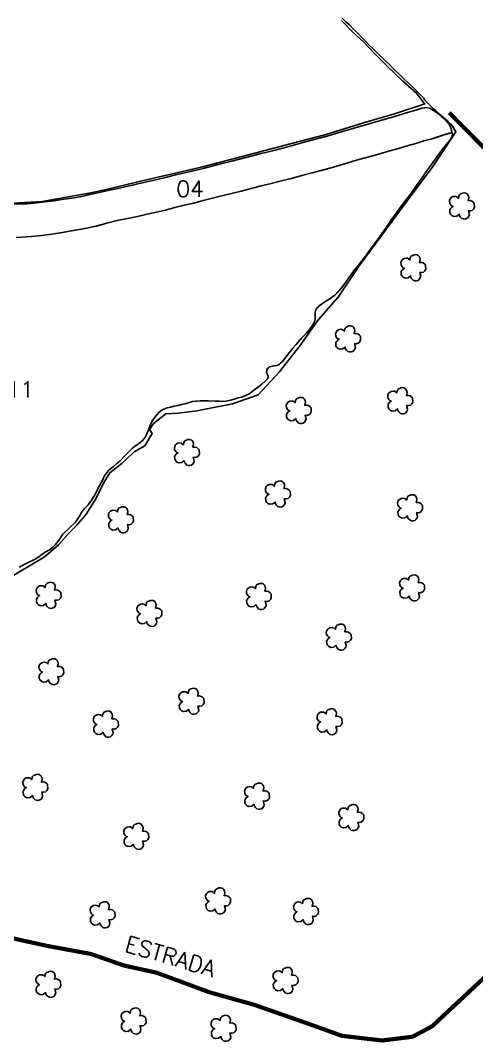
# Model space of a CAD drawing. Extents: x 728902 to 732052, y 7818439 to 7822894.
# Drawn here: x 730429 to 730978, y 7819845 to 7821075 of the extents above; entities that cross this region are included whole.
import ezdxf

# ---------------------------------------------------------------- set-up
doc = ezdxf.new("R2010")
doc.units = 0
doc.header["$MEASUREMENT"] = 0
doc.linetypes.add('CONTINUO', pattern=[0])
doc.layers.add('0114000205', color=1, linetype='Continuous', lineweight=25)
doc.layers.add('TEXTO_DIVERSOS', color=7, linetype='Continuous', lineweight=5)
for name, color, linetype in [('0114000205003', 5, 'Continuous'), ('0114000205004', 5, 'Continuous'), ('0114000205011', 5, 'Continuous'), ('ESTRADA', 1, 'Continuous'), ('MATO', 3, 'Continuous'), ('TEXTO_NUN_TAL', 7, 'Continuous')]:
    doc.layers.add(name, color=color, linetype=linetype)
doc.styles.add('Simplex', font='simplex.shx')

msp = doc.modelspace()

# ---------------------------------------------------------------- linework, layer by layer
at = {"layer": '0114000205', "linetype": 'ByBlock'}
msp.add_lwpolyline([(730815.9, 7821078.2), (730820.7, 7821073.5), (730824.8, 7821069.6), (730830.3, 7821064.1), (730835.2, 7821059.2), (730839.7, 7821054.5), (730844.4, 7821049.7), (730848.3, 7821045.8), (730852.6, 7821041.6), (730857, 7821037.4), (730861.1, 7821033.4), (730865.1, 7821029.5), (730869.1, 7821025.6), (730872.9, 7821021.8), (730876.8, 7821017.9), (730880.7, 7821014.1), (730884.3, 7821010.6), (730887.9, 7821007), (730891.2, 7821003.9), (730894.6, 7821000.8), (730898.2, 7820997.4), (730901.5, 7820994.3), (730904.7, 7820991.1), (730907.4, 7820988.4), (730910, 7820985.9), (730912.3, 7820983.6), (730914.2, 7820981.5), (730915.3, 7820979.6), (730925.9, 7820968.8), (730928.3, 7820966.9), (730930.7, 7820964.8), (730932.9, 7820962.8), (730935.2, 7820960.7), (730937.7, 7820958.6), (730940.3, 7820956.1), (730943.4, 7820953.4), (730946.2, 7820950.6), (730948.6, 7820947.8), (730952.8, 7820940.8), (730924.5, 7820898.1), (730894.2, 7820858.1), (730864, 7820816.6), (730836.6, 7820779.8), (730811.5, 7820742.2), (730787.8, 7820715), (730765.1, 7820683.4), (730740.6, 7820651.9), (730715, 7820624.5), (730684.5, 7820613.6), (730641.3, 7820605.3), (730619.2, 7820602.4), (730604.1, 7820601.7), (730589.4, 7820590.1), (730584.7, 7820583), (730587.7, 7820577.9), (730579, 7820563.3), (730566, 7820555.9), (730565.3, 7820555.3), (730551.4, 7820541.8), (730537.1, 7820530.9), (730529.6, 7820518.9), (730520, 7820499.4), (730508.6, 7820481), (730497.2, 7820467.9), (730487.1, 7820457.6), (730475.1, 7820444.3), (730459.8, 7820431), (730458.3, 7820429.5), (730457.1, 7820429), (730440.3, 7820418.9), (730421.4, 7820407.6)], dxfattribs=at)
at = {"layer": '0114000205003'}
msp.add_lwpolyline([(730815.3, 7821075), (730828.9, 7821060.8), (730842.7, 7821048.6), (730854.7, 7821035.6), (730869.3, 7821020.7), (730889, 7821002.1), (730905.7, 7820986.9), (730915.1, 7820974.7), (730915.4, 7820974.5), (730879, 7820962.7), (730841.6, 7820951.9), (730795.2, 7820937.3), (730755.4, 7820926.9), (730717.3, 7820916.8), (730679, 7820906.9), (730646.5, 7820898.3), (730570.6, 7820881), (730534.7, 7820872.1), (730514.2, 7820867.5), (730455.5, 7820857), (730421.1, 7820855.3)], dxfattribs=at)
at = {"layer": '0114000205004', "linetype": 'ByBlock'}
msp.add_lwpolyline([(730421.7, 7820853.8), (730429.8, 7820854.2), (730437.1, 7820854.5), (730446, 7820855.2), (730452, 7820855.9), (730459.2, 7820856.7), (730466.9, 7820857.6), (730474.6, 7820858.8), (730481.7, 7820860), (730488.2, 7820860.9), (730494.3, 7820861.6), (730500.3, 7820862.6), (730506.3, 7820864), (730512.5, 7820865.4), (730519, 7820866.9), (730525.9, 7820868.4), (730533.1, 7820870), (730540.6, 7820871.6), (730548.5, 7820873.3), (730556.5, 7820875.1), (730564.3, 7820876.9), (730572.3, 7820878.8), (730588.6, 7820882.6), (730603.7, 7820886.2), (730615.7, 7820889.1), (730625.2, 7820891.3), (730635.6, 7820893.6), (730650.7, 7820897.4), (730667, 7820901.5), (730683.6, 7820905.7), (730700.4, 7820910.1), (730717.1, 7820914.4), (730734, 7820918.7), (730750.9, 7820923.1), (730767.6, 7820927.6), (730784.2, 7820932), (730800.6, 7820936.7), (730816.5, 7820941.2), (730831.9, 7820945.6), (730846.8, 7820950.1), (730861.1, 7820954.2), (730881.7, 7820960.2), (730894.5, 7820964.2), (730900.3, 7820965.8), (730904.8, 7820967.2), (730908.4, 7820968.3), (730912, 7820969.3), (730915.2, 7820969.9), (730917.4, 7820970.1), (730919, 7820970), (730921.5, 7820969.5), (730922.7, 7820968.7), (730924.1, 7820968), (730926, 7820966.6), (730928.4, 7820965), (730930.6, 7820963.4), (730935, 7820959.3), (730939.6, 7820955.4), (730944.7, 7820949.7), (730945.6, 7820948.1), (730946.3, 7820946.7), (730947, 7820945.1), (730947.6, 7820943), (730947.6, 7820943), (730948.1, 7820940.3), (730947.4, 7820939.9), (730945, 7820939.2), (730938.5, 7820937.2), (730930.8, 7820934.7), (730922.9, 7820932.1), (730914.4, 7820930), (730904.8, 7820927), (730894.3, 7820924), (730884, 7820921.1), (730873.3, 7820918.2), (730862.5, 7820914.9), (730851.3, 7820911.6), (730840.4, 7820908.8), (730829.4, 7820905.7), (730817.7, 7820902), (730805.6, 7820898.4), (730792.9, 7820895), (730780.2, 7820891.6), (730767.5, 7820888.3), (730755.3, 7820884.9), (730743.2, 7820881.9), (730731, 7820878.9), (730718.7, 7820875.9), (730706.6, 7820872.8), (730694.8, 7820869.7), (730683.2, 7820866.8), (730671.7, 7820863.8), (730660.3, 7820861), (730649.2, 7820858.2), (730637.9, 7820855.3), (730626.4, 7820852.7), (730615, 7820849.9), (730603.7, 7820846.9), (730592.8, 7820844.2), (730581.8, 7820841.9), (730570.3, 7820839.3), (730558.3, 7820836.8), (730545.9, 7820834.1), (730533.3, 7820831.1), (730520.4, 7820827.6), (730506.8, 7820824.7), (730493, 7820822.3), (730479.8, 7820819.9), (730467.1, 7820817.9), (730454.8, 7820816.3), (730442.7, 7820815.2), (730436.6, 7820814.7), (730430.6, 7820814.4), (730424.5, 7820814)], dxfattribs=at)
at = {"layer": '0114000205011', "linetype": 'ByBlock'}
msp.add_lwpolyline([(730424.5, 7820814), (730430.6, 7820814.4), (730436.6, 7820814.7), (730442.7, 7820815.2), (730454.8, 7820816.3), (730467.1, 7820817.9), (730479.8, 7820819.9), (730506.8, 7820824.7), (730520.4, 7820827.6), (730533.3, 7820831.1), (730545.9, 7820834.1), (730558.3, 7820836.8), (730570.3, 7820839.3), (730581.8, 7820841.9), (730592.8, 7820844.2), (730603.7, 7820846.9), (730615, 7820849.9), (730626.4, 7820852.7), (730637.9, 7820855.3), (730649.2, 7820858.2), (730660.3, 7820861), (730671.7, 7820863.8), (730683.2, 7820866.8), (730694.8, 7820869.7), (730706.6, 7820872.8), (730718.7, 7820875.9), (730731, 7820878.9), (730743.2, 7820881.9), (730755.3, 7820884.9), (730767.5, 7820888.3), (730780.2, 7820891.6), (730805.6, 7820898.4), (730817.7, 7820902), (730829.4, 7820905.7), (730840.4, 7820908.8), (730851.3, 7820911.6), (730862.5, 7820914.9), (730873.3, 7820918.2), (730884, 7820921.1), (730894.3, 7820924), (730904.8, 7820927), (730914.4, 7820930), (730922.9, 7820932.1), (730938.5, 7820937.2), (730947.4, 7820939.9), (730948.1, 7820940.3), (730948.7, 7820938.5), (730948.3, 7820935.6), (730947.1, 7820932.9), (730945.3, 7820930.3), (730942.9, 7820927.4), (730936.9, 7820920.1), (730930.3, 7820911.4), (730924.4, 7820902.8), (730918.1, 7820894.1), (730911.9, 7820885.1), (730905.6, 7820876.3), (730899.7, 7820868.1), (730893.9, 7820860.5), (730887.6, 7820852.1), (730881.1, 7820843.1), (730874.8, 7820834.1), (730869, 7820826), (730864.1, 7820819), (730858.5, 7820811.2), (730852.2, 7820802.5), (730846, 7820794), (730840.1, 7820786.2), (730833.7, 7820778.1), (730830.3, 7820773.6), (730827.1, 7820769.2), (730823.9, 7820765), (730820.9, 7820760.8), (730818.2, 7820756.9), (730815.4, 7820753.4), (730812.6, 7820750), (730809.9, 7820747), (730807.2, 7820744.5), (730804.6, 7820742.4), (730801.9, 7820740.5), (730795.5, 7820736.4), (730793, 7820734.8), (730791.3, 7820733.6), (730788.7, 7820731.5), (730787.2, 7820730.2), (730785.9, 7820728.7), (730784.9, 7820727.2), (730784.2, 7820725.5), (730783.7, 7820723.9), (730783.5, 7820722), (730783.6, 7820720), (730783.7, 7820718), (730783.7, 7820716.1), (730783.4, 7820714.3), (730782.8, 7820712.4), (730781.7, 7820710.2), (730780.4, 7820708), (730778.9, 7820706), (730776.3, 7820702.8), (730773.1, 7820698.9), (730771.2, 7820696.9), (730767, 7820692.4), (730765, 7820690), (730762.9, 7820687.7), (730760.8, 7820685.3), (730756.6, 7820680.2), (730752.9, 7820675.5), (730749.8, 7820671.5), (730745.5, 7820666.1), (730743.9, 7820664.3), (730742.2, 7820662.6), (730740.5, 7820661.2), (730738.7, 7820660.3), (730737.3, 7820659.8), (730735.6, 7820659.4), (730734.3, 7820659.3), (730732.8, 7820659.1), (730728.9, 7820658.2), (730727.9, 7820657.5), (730726.3, 7820656.1), (730725.8, 7820655), (730725.5, 7820653.9), (730725.3, 7820652), (730726, 7820650.2), (730726.2, 7820649.4), (730726.9, 7820647.7), (730727.1, 7820646.7), (730727.1, 7820645.9), (730726.6, 7820644), (730723.8, 7820640.9), (730719.5, 7820637.3), (730714.2, 7820633.2), (730711.1, 7820630.8), (730708, 7820628.4), (730705, 7820626.3), (730702.1, 7820624.5), (730698.9, 7820623.1), (730695.2, 7820621.8), (730691.2, 7820620.8), (730687.4, 7820619.7), (730683.6, 7820618.7), (730679.9, 7820617.8), (730676.3, 7820617), (730672.7, 7820616.7), (730668.6, 7820616.8), (730664.1, 7820616.9), (730655.1, 7820617.2), (730650.2, 7820617.5), (730645.3, 7820617.5), (730640.6, 7820617.1), (730636.1, 7820616.4), (730627.4, 7820613.9), (730623.1, 7820612.8), (730618.7, 7820611.7), (730614.3, 7820610.8), (730610, 7820609.9), (730605.8, 7820608.8), (730602, 7820607.4), (730598.7, 7820605.6), (730596, 7820603.4), (730593.7, 7820600.8), (730591.3, 7820597.9), (730589, 7820595), (730587.2, 7820591.9), (730585.8, 7820588.8), (730583.2, 7820582.2), (730581.9, 7820578.8), (730580.4, 7820575.5), (730578.5, 7820572.4), (730576.2, 7820569.6), (730573.3, 7820567.1), (730570.2, 7820564.9), (730567.1, 7820562.7), (730564.1, 7820560.3), (730561.2, 7820557.7), (730558.4, 7820554.7), (730555.4, 7820551.5), (730548.8, 7820544.9), (730544.9, 7820541.5), (730541.3, 7820538.5), (730537.8, 7820535.7), (730534.8, 7820533), (730532.4, 7820530.1), (730530.4, 7820527.1), (730528.7, 7820523.8), (730527.1, 7820520.5), (730523.8, 7820513.8), (730520.3, 7820507.3), (730518.7, 7820504.2), (730517, 7820501.1), (730515.1, 7820498.1), (730513, 7820495.1), (730510.8, 7820492.4), (730505.9, 7820487.4), (730503.9, 7820484.8), (730502.2, 7820481.8), (730500.4, 7820478.4), (730498.2, 7820474.8), (730495.5, 7820471.3), (730488.3, 7820464.4), (730480.6, 7820457), (730477.5, 7820452.7), (730474.8, 7820448.4), (730471.7, 7820444.5), (730468.1, 7820441), (730464.2, 7820438.1), (730459.8, 7820435.6), (730455.6, 7820432.8), (730451.5, 7820429.6), (730447.1, 7820426.8), (730437.3, 7820422), (730428.1, 7820417.3)], dxfattribs=at)
at = {"layer": 'ESTRADA', "linetype": 'ByBlock', "const_width": 5}
for points in [[(730944.7, 7820964), (731219.8, 7820686.8), (731130.5, 7820593.2), (731121.1, 7820581.1), (731117.9, 7820564.3), (731121.9, 7820550), (731139.2, 7820505.8), (731161.2, 7820467.9), (731174.3, 7820456.3), (731230.2, 7820447.5), (731296, 7820434.8), (731343.3, 7820406), (731378.6, 7820378.7), (731430.6, 7820335.1), (731481.3, 7820284.2), (731501.2, 7820263.2), (731511.2, 7820121.4), (731509.7, 7820109.9)], [(731001.3, 7819936.9), (730924.3, 7819864.9), (730900.7, 7819852.3), (730864.1, 7819847.8), (730816, 7819853.4), (730814.2, 7819854), (730775.4, 7819868), (730709.6, 7819891), (730656.7, 7819905.8), (730593, 7819929.4), (730554.2, 7819937.9), (730514.2, 7819951.9), (730460.6, 7819961.8), (730413.7, 7819972.2), (730401.5, 7819986.5), (730359.4, 7820025.2), (730314.1, 7820065.9)]]:
    msp.add_lwpolyline(points, dxfattribs=at)
at = {"layer": 'MATO', "linetype": 'CONTINUO'}
for points in [[(730956.7, 7820842, 0), (730954, 7820839.7, 0), (730950.6, 7820839.3, 0), (730948.1, 7820840.3, 0), (730946.4, 7820842, 0), (730945.7, 7820844, 0), (730945.5, 7820846.9, 0), (730946.4, 7820848.7, 0), (730947.4, 7820850, 0), (730949.4, 7820851.4, 0), (730948.1, 7820851.8, 0), (730946.9, 7820852.8, 0), (730945.4, 7820855.1, 0), (730945.2, 7820857.9, 0), (730946.2, 7820860.7, 0), (730947.3, 7820861.8, 0), (730949.3, 7820863, 0), (730951.5, 7820863.3, 0), (730953.2, 7820863, 0), (730954.5, 7820862.4, 0), (730956, 7820861.1, 0), (730956.4, 7820863.6, 0), (730956.8, 7820864.6, 0), (730957.9, 7820866, 0), (730959.5, 7820866.6, 0), (730961.1, 7820867.3, 0), (730962.9, 7820867.5, 0), (730964.6, 7820867.2, 0), (730966, 7820866.5, 0), (730967, 7820865.4, 0), (730967.9, 7820863.6, 0), (730968.3, 7820861.6, 0), (730967.5, 7820858.1, 0), (730969.9, 7820858.2, 0), (730972, 7820857.7, 0), (730973.9, 7820856.2, 0), (730975, 7820854.9, 0), (730975.2, 7820850.1, 0), (730974.1, 7820847.9, 0), (730972.5, 7820846.5, 0), (730970, 7820845.8, 0), (730967.8, 7820846, 0), (730969, 7820841.5, 0), (730968.5, 7820839.6, 0), (730967.1, 7820837.7, 0), (730965.7, 7820836.6, 0), (730963.7, 7820836.1, 0), (730961.6, 7820836.2, 0), (730960.1, 7820836.6, 0), (730958.4, 7820838.4, 0), (730957.2, 7820839.9, 0), (730956.8, 7820842.2, 0)], [(730898.2, 7820767.7, 0), (730895.5, 7820765.5, 0), (730892.1, 7820765.1, 0), (730889.6, 7820766, 0), (730887.9, 7820767.7, 0), (730887.2, 7820769.7, 0), (730887, 7820772.6, 0), (730887.9, 7820774.4, 0), (730888.9, 7820775.8, 0), (730890.9, 7820777.1, 0), (730889.6, 7820777.5, 0), (730888.4, 7820778.5, 0), (730886.9, 7820780.8, 0), (730886.6, 7820783.6, 0), (730887.7, 7820786.5, 0), (730888.8, 7820787.5, 0), (730890.8, 7820788.7, 0), (730893, 7820789, 0), (730894.7, 7820788.8, 0), (730896, 7820788.1, 0), (730897.5, 7820786.8, 0), (730897.9, 7820789.3, 0), (730898.3, 7820790.3, 0), (730899.4, 7820791.7, 0), (730901, 7820792.3, 0), (730902.6, 7820793, 0), (730904.4, 7820793.2, 0), (730906.1, 7820793, 0), (730907.5, 7820792.2, 0), (730908.5, 7820791.1, 0), (730909.4, 7820789.3, 0), (730909.8, 7820787.4, 0), (730909, 7820783.9, 0), (730911.4, 7820783.9, 0), (730913.5, 7820783.4, 0), (730915.4, 7820781.9, 0), (730916.4, 7820780.7, 0), (730916.7, 7820775.8, 0), (730915.5, 7820773.7, 0), (730914, 7820772.2, 0), (730911.5, 7820771.6, 0), (730909.3, 7820771.7, 0), (730910.5, 7820767.2, 0), (730909.9, 7820765.3, 0), (730908.6, 7820763.5, 0), (730907.2, 7820762.3, 0), (730905.2, 7820761.8, 0), (730903.1, 7820761.9, 0), (730901.6, 7820762.4, 0), (730899.9, 7820764.1, 0), (730898.7, 7820765.6, 0), (730898.3, 7820768, 0)], [(730819.8, 7820682.1, 0), (730817.1, 7820679.8, 0), (730813.6, 7820679.4, 0), (730811.2, 7820680.4, 0), (730809.4, 7820682.1, 0), (730808.7, 7820684.1, 0), (730808.5, 7820687, 0), (730809.4, 7820688.8, 0), (730810.4, 7820690.1, 0), (730812.4, 7820691.5, 0), (730811.2, 7820691.9, 0), (730809.9, 7820692.9, 0), (730808.4, 7820695.2, 0), (730808.2, 7820698, 0), (730809.2, 7820700.8, 0), (730810.3, 7820701.9, 0), (730812.4, 7820703.1, 0), (730814.5, 7820703.4, 0), (730816.2, 7820703.1, 0), (730817.5, 7820702.5, 0), (730819, 7820701.2, 0), (730819.4, 7820703.7, 0), (730819.8, 7820704.7, 0), (730820.9, 7820706.1, 0), (730822.6, 7820706.7, 0), (730824.2, 7820707.4, 0), (730826, 7820707.6, 0), (730827.7, 7820707.3, 0), (730829, 7820706.6, 0), (730830.1, 7820705.5, 0), (730831, 7820703.7, 0), (730831.3, 7820701.8, 0), (730830.5, 7820698.2, 0), (730833, 7820698.3, 0), (730835, 7820697.8, 0), (730836.9, 7820696.3, 0), (730838, 7820695.1, 0), (730838.3, 7820690.2, 0), (730837.1, 7820688, 0), (730835.5, 7820686.6, 0), (730833, 7820685.9, 0), (730830.8, 7820686.1, 0), (730832, 7820681.6, 0), (730831.5, 7820679.7, 0), (730830.2, 7820677.8, 0), (730828.7, 7820676.7, 0), (730826.7, 7820676.2, 0), (730824.7, 7820676.3, 0), (730823.1, 7820676.8, 0), (730821.4, 7820678.5, 0), (730820.2, 7820680, 0), (730819.9, 7820682.3, 0)], [(730882.5, 7820607.7, 0), (730879.8, 7820605.5, 0), (730876.4, 7820605.1, 0), (730873.9, 7820606, 0), (730872.2, 7820607.7, 0), (730871.5, 7820609.7, 0), (730871.3, 7820612.6, 0), (730872.2, 7820614.4, 0), (730873.2, 7820615.8, 0), (730875.2, 7820617.1, 0), (730873.9, 7820617.5, 0), (730872.7, 7820618.5, 0), (730871.2, 7820620.8, 0), (730870.9, 7820623.6, 0), (730872, 7820626.4, 0), (730873.1, 7820627.5, 0), (730875.1, 7820628.7, 0), (730877.3, 7820629, 0), (730879, 7820628.8, 0), (730880.3, 7820628.1, 0), (730881.8, 7820626.8, 0), (730882.2, 7820629.3, 0), (730882.6, 7820630.3, 0), (730883.7, 7820631.7, 0), (730885.3, 7820632.3, 0), (730886.9, 7820633, 0), (730888.7, 7820633.2, 0), (730890.4, 7820633, 0), (730891.8, 7820632.2, 0), (730892.8, 7820631.1, 0), (730893.7, 7820629.3, 0), (730894.1, 7820627.4, 0), (730893.3, 7820623.9, 0), (730895.7, 7820623.9, 0), (730897.8, 7820623.4, 0), (730899.7, 7820621.9, 0), (730900.7, 7820620.7, 0), (730901, 7820615.8, 0), (730899.8, 7820613.7, 0), (730898.3, 7820612.2, 0), (730895.8, 7820611.6, 0), (730893.6, 7820611.7, 0), (730894.8, 7820607.2, 0), (730894.2, 7820605.3, 0), (730892.9, 7820603.5, 0), (730891.5, 7820602.3, 0), (730889.5, 7820601.8, 0), (730887.4, 7820601.9, 0), (730885.9, 7820602.4, 0), (730884.2, 7820604.1, 0), (730883, 7820605.6, 0), (730882.6, 7820608, 0)], [(730760.5, 7820596, 0), (730757.8, 7820593.7, 0), (730754.3, 7820593.3, 0), (730751.9, 7820594.3, 0), (730750.1, 7820596, 0), (730749.4, 7820597.9, 0), (730749.2, 7820600.8, 0), (730750.1, 7820602.7, 0), (730751.1, 7820604, 0), (730753.1, 7820605.4, 0), (730751.9, 7820605.8, 0), (730750.6, 7820606.8, 0), (730749.1, 7820609.1, 0), (730748.9, 7820611.8, 0), (730749.9, 7820614.7, 0), (730751, 7820615.7, 0), (730753.1, 7820617, 0), (730755.2, 7820617.3, 0), (730756.9, 7820617, 0), (730758.2, 7820616.4, 0), (730759.7, 7820615.1, 0), (730760.1, 7820617.6, 0), (730760.5, 7820618.6, 0), (730761.6, 7820620, 0), (730763.3, 7820620.6, 0), (730764.9, 7820621.3, 0), (730766.7, 7820621.5, 0), (730768.4, 7820621.2, 0), (730769.7, 7820620.5, 0), (730770.8, 7820619.4, 0), (730771.7, 7820617.6, 0), (730772, 7820615.6, 0), (730771.2, 7820612.1, 0), (730773.7, 7820612.2, 0), (730775.7, 7820611.7, 0), (730777.6, 7820610.1, 0), (730778.7, 7820608.9, 0), (730779, 7820604.1, 0), (730777.8, 7820601.9, 0), (730776.2, 7820600.5, 0), (730773.7, 7820599.8, 0), (730771.5, 7820600, 0), (730772.7, 7820595.5, 0), (730772.2, 7820593.6, 0), (730770.9, 7820591.7, 0), (730769.4, 7820590.6, 0), (730767.4, 7820590.1, 0), (730765.4, 7820590.2, 0), (730763.8, 7820590.6, 0), (730762.1, 7820592.3, 0), (730760.9, 7820593.9, 0), (730760.6, 7820596.2, 0)], [(730626.1, 7820545.4, 0), (730623.3, 7820543.1, 0), (730619.9, 7820542.7, 0), (730617.4, 7820543.7, 0), (730615.7, 7820545.4, 0), (730615, 7820547.4, 0), (730614.8, 7820550.3, 0), (730615.7, 7820552.1, 0), (730616.7, 7820553.4, 0), (730618.7, 7820554.8, 0), (730617.4, 7820555.2, 0), (730616.2, 7820556.2, 0), (730614.7, 7820558.5, 0), (730614.5, 7820561.3, 0), (730615.5, 7820564.1, 0), (730616.6, 7820565.2, 0), (730618.7, 7820566.4, 0), (730620.8, 7820566.7, 0), (730622.5, 7820566.4, 0), (730623.8, 7820565.8, 0), (730625.3, 7820564.5, 0), (730625.7, 7820567, 0), (730626.1, 7820568, 0), (730627.2, 7820569.4, 0), (730628.9, 7820570, 0), (730630.4, 7820570.7, 0), (730632.2, 7820570.9, 0), (730633.9, 7820570.6, 0), (730635.3, 7820569.9, 0), (730636.4, 7820568.8, 0), (730637.3, 7820567, 0), (730637.6, 7820565.1, 0), (730636.8, 7820561.5, 0), (730639.2, 7820561.6, 0), (730641.3, 7820561.1, 0), (730643.2, 7820559.6, 0), (730644.3, 7820558.4, 0), (730644.6, 7820553.5, 0), (730643.4, 7820551.3, 0), (730641.8, 7820549.9, 0), (730639.3, 7820549.2, 0), (730637.1, 7820549.4, 0), (730638.3, 7820544.9, 0), (730637.8, 7820543, 0), (730636.5, 7820541.2, 0), (730635, 7820540, 0), (730633, 7820539.5, 0), (730631, 7820539.6, 0), (730629.4, 7820540.1, 0), (730627.7, 7820541.8, 0), (730626.5, 7820543.3, 0), (730626.1, 7820545.7, 0)], [(730735.5, 7820495.5, 0), (730732.8, 7820493.3, 0), (730729.3, 7820492.9, 0), (730726.9, 7820493.8, 0), (730725.1, 7820495.5, 0), (730724.4, 7820497.5, 0), (730724.2, 7820500.4, 0), (730725.1, 7820502.2, 0), (730726.1, 7820503.6, 0), (730728.1, 7820504.9, 0), (730726.9, 7820505.3, 0), (730725.6, 7820506.3, 0), (730724.2, 7820508.6, 0), (730723.9, 7820511.4, 0), (730724.9, 7820514.2, 0), (730726.1, 7820515.3, 0), (730728.1, 7820516.5, 0), (730730.2, 7820516.8, 0), (730731.9, 7820516.5, 0), (730733.2, 7820515.9, 0), (730734.7, 7820514.6, 0), (730735.2, 7820517.1, 0), (730735.5, 7820518.1, 0), (730736.6, 7820519.5, 0), (730738.3, 7820520.1, 0), (730739.9, 7820520.8, 0), (730741.7, 7820521, 0), (730743.4, 7820520.8, 0), (730744.7, 7820520, 0), (730745.8, 7820518.9, 0), (730746.7, 7820517.1, 0), (730747, 7820515.2, 0), (730746.2, 7820511.7, 0), (730748.7, 7820511.7, 0), (730750.7, 7820511.2, 0), (730752.6, 7820509.7, 0), (730753.7, 7820508.5, 0), (730754, 7820503.6, 0), (730752.8, 7820501.5, 0), (730751.2, 7820500, 0), (730748.7, 7820499.4, 0), (730746.6, 7820499.5, 0), (730747.7, 7820495, 0), (730747.2, 7820493.1, 0), (730745.9, 7820491.3, 0), (730744.4, 7820490.1, 0), (730742.4, 7820489.6, 0), (730740.4, 7820489.7, 0), (730738.8, 7820490.2, 0), (730737.1, 7820491.9, 0), (730735.9, 7820493.4, 0), (730735.6, 7820495.8, 0)], [(730894.4, 7820478.9, 0), (730891.7, 7820476.7, 0), (730888.2, 7820476.3, 0), (730885.8, 7820477.2, 0), (730884, 7820478.9, 0), (730883.3, 7820480.9, 0), (730883.1, 7820483.8, 0), (730884.1, 7820485.6, 0), (730885.1, 7820487, 0), (730887, 7820488.3, 0), (730885.8, 7820488.7, 0), (730884.5, 7820489.7, 0), (730883.1, 7820492, 0), (730882.8, 7820494.8, 0), (730883.9, 7820497.7, 0), (730885, 7820498.7, 0), (730887, 7820499.9, 0), (730889.1, 7820500.2, 0), (730890.8, 7820500, 0), (730892.2, 7820499.3, 0), (730893.6, 7820498, 0), (730894.1, 7820500.5, 0), (730894.5, 7820501.5, 0), (730895.6, 7820502.9, 0), (730897.2, 7820503.5, 0), (730898.8, 7820504.2, 0), (730900.6, 7820504.4, 0), (730902.3, 7820504.2, 0), (730903.7, 7820503.4, 0), (730904.7, 7820502.3, 0), (730905.6, 7820500.5, 0), (730905.9, 7820498.6, 0), (730905.1, 7820495.1, 0), (730907.6, 7820495.1, 0), (730909.6, 7820494.6, 0), (730911.5, 7820493.1, 0), (730912.6, 7820491.9, 0), (730912.9, 7820487, 0), (730911.7, 7820484.9, 0), (730910.1, 7820483.4, 0), (730907.7, 7820482.8, 0), (730905.5, 7820482.9, 0), (730906.6, 7820478.4, 0), (730906.1, 7820476.5, 0), (730904.8, 7820474.7, 0), (730903.4, 7820473.5, 0), (730901.3, 7820473, 0), (730899.3, 7820473.1, 0), (730897.8, 7820473.6, 0), (730896, 7820475.3, 0), (730894.8, 7820476.8, 0), (730894.5, 7820479.2, 0)], [(730546.9, 7820464.5, 0), (730544.2, 7820462.2, 0), (730540.7, 7820461.8, 0), (730538.3, 7820462.8, 0), (730536.5, 7820464.5, 0), (730535.8, 7820466.4, 0), (730535.6, 7820469.3, 0), (730536.5, 7820471.2, 0), (730537.5, 7820472.5, 0), (730539.5, 7820473.9, 0), (730538.3, 7820474.3, 0), (730537, 7820475.3, 0), (730535.5, 7820477.6, 0), (730535.3, 7820480.3, 0), (730536.3, 7820483.2, 0), (730537.5, 7820484.2, 0), (730539.5, 7820485.5, 0), (730541.6, 7820485.7, 0), (730543.3, 7820485.5, 0), (730544.6, 7820484.9, 0), (730546.1, 7820483.6, 0), (730546.6, 7820486.1, 0), (730546.9, 7820487.1, 0), (730548, 7820488.5, 0), (730549.7, 7820489.1, 0), (730551.3, 7820489.8, 0), (730553.1, 7820489.9, 0), (730554.8, 7820489.7, 0), (730556.1, 7820489, 0), (730557.2, 7820487.9, 0), (730558.1, 7820486.1, 0), (730558.4, 7820484.1, 0), (730557.6, 7820480.6, 0), (730560.1, 7820480.6, 0), (730562.1, 7820480.2, 0), (730564, 7820478.6, 0), (730565.1, 7820477.4, 0), (730565.4, 7820472.6, 0), (730564.2, 7820470.4, 0), (730562.6, 7820469, 0), (730560.1, 7820468.3, 0), (730558, 7820468.5, 0), (730559.1, 7820464, 0), (730558.6, 7820462, 0), (730557.3, 7820460.2, 0), (730555.8, 7820459.1, 0), (730553.8, 7820458.6, 0), (730551.8, 7820458.7, 0), (730550.2, 7820459.1, 0), (730548.5, 7820460.8, 0), (730547.3, 7820462.4, 0), (730547, 7820464.7, 0)], [(730896.8, 7820382.5, 0), (730894.1, 7820380.3, 0), (730890.6, 7820379.9, 0), (730888.2, 7820380.8, 0), (730886.4, 7820382.5, 0), (730885.7, 7820384.5, 0), (730885.5, 7820387.4, 0), (730886.4, 7820389.2, 0), (730887.4, 7820390.6, 0), (730889.4, 7820391.9, 0), (730888.2, 7820392.3, 0), (730886.9, 7820393.3, 0), (730885.4, 7820395.6, 0), (730885.2, 7820398.4, 0), (730886.2, 7820401.3, 0), (730887.3, 7820402.3, 0), (730889.4, 7820403.5, 0), (730891.5, 7820403.8, 0), (730893.2, 7820403.6, 0), (730894.5, 7820402.9, 0), (730896, 7820401.6, 0), (730896.4, 7820404.1, 0), (730896.8, 7820405.1, 0), (730897.9, 7820406.5, 0), (730899.6, 7820407.1, 0), (730901.2, 7820407.8, 0), (730903, 7820408, 0), (730904.7, 7820407.8, 0), (730906, 7820407, 0), (730907.1, 7820405.9, 0), (730908, 7820404.1, 0), (730908.3, 7820402.2, 0), (730907.5, 7820398.7, 0), (730910, 7820398.7, 0), (730912, 7820398.2, 0), (730913.9, 7820396.7, 0), (730915, 7820395.5, 0), (730915.3, 7820390.6, 0), (730914.1, 7820388.5, 0), (730912.5, 7820387, 0), (730910, 7820386.4, 0), (730907.8, 7820386.5, 0), (730909, 7820382, 0), (730908.5, 7820380.1, 0), (730907.2, 7820378.3, 0), (730905.7, 7820377.1, 0), (730903.7, 7820376.6, 0), (730901.7, 7820376.7, 0), (730900.1, 7820377.2, 0), (730898.4, 7820378.9, 0), (730897.2, 7820380.4, 0), (730896.9, 7820382.8, 0)], [(730459.9, 7820373.6, 0), (730457.2, 7820371.3, 0), (730453.7, 7820370.9, 0), (730451.3, 7820371.9, 0), (730449.6, 7820373.6, 0), (730448.8, 7820375.6, 0), (730448.6, 7820378.5, 0), (730449.6, 7820380.3, 0), (730450.6, 7820381.6, 0), (730452.5, 7820383, 0), (730451.3, 7820383.4, 0), (730450, 7820384.4, 0), (730448.6, 7820386.7, 0), (730448.3, 7820389.5, 0), (730449.4, 7820392.3, 0), (730450.5, 7820393.4, 0), (730452.5, 7820394.6, 0), (730454.6, 7820394.9, 0), (730456.3, 7820394.6, 0), (730457.7, 7820394, 0), (730459.1, 7820392.7, 0), (730459.6, 7820395.2, 0), (730460, 7820396.2, 0), (730461.1, 7820397.6, 0), (730462.7, 7820398.2, 0), (730464.3, 7820398.9, 0), (730466.1, 7820399.1, 0), (730467.8, 7820398.8, 0), (730469.2, 7820398.1, 0), (730470.2, 7820397, 0), (730471.1, 7820395.2, 0), (730471.4, 7820393.3, 0), (730470.6, 7820389.7, 0), (730473.1, 7820389.8, 0), (730475.1, 7820389.3, 0), (730477, 7820387.8, 0), (730478.1, 7820386.5, 0), (730478.4, 7820381.7, 0), (730477.2, 7820379.5, 0), (730475.6, 7820378.1, 0), (730473.2, 7820377.4, 0), (730471, 7820377.6, 0), (730472.1, 7820373.1, 0), (730471.6, 7820371.2, 0), (730470.3, 7820369.3, 0), (730468.9, 7820368.2, 0), (730466.8, 7820367.7, 0), (730464.8, 7820367.8, 0), (730463.3, 7820368.2, 0), (730461.5, 7820370, 0), (730460.4, 7820371.5, 0), (730460, 7820373.8, 0)], [(730712.5, 7820372.3, 0), (730709.8, 7820370, 0), (730706.4, 7820369.6, 0), (730703.9, 7820370.5, 0), (730702.2, 7820372.3, 0), (730701.5, 7820374.2, 0), (730701.3, 7820377.1, 0), (730702.2, 7820378.9, 0), (730703.2, 7820380.3, 0), (730705.2, 7820381.6, 0), (730703.9, 7820382, 0), (730702.7, 7820383.1, 0), (730701.2, 7820385.4, 0), (730701, 7820388.1, 0), (730702, 7820391, 0), (730703.1, 7820392, 0), (730705.1, 7820393.2, 0), (730707.3, 7820393.5, 0), (730709, 7820393.3, 0), (730710.3, 7820392.7, 0), (730711.8, 7820391.3, 0), (730712.2, 7820393.9, 0), (730712.6, 7820394.9, 0), (730713.7, 7820396.3, 0), (730715.3, 7820396.9, 0), (730716.9, 7820397.6, 0), (730718.7, 7820397.7, 0), (730720.4, 7820397.5, 0), (730721.8, 7820396.8, 0), (730722.8, 7820395.6, 0), (730723.7, 7820393.9, 0), (730724.1, 7820391.9, 0), (730723.3, 7820388.4, 0), (730725.7, 7820388.4, 0), (730727.8, 7820387.9, 0), (730729.7, 7820386.4, 0), (730730.8, 7820385.2, 0), (730731, 7820380.4, 0), (730729.9, 7820378.2, 0), (730728.3, 7820376.7, 0), (730725.8, 7820376.1, 0), (730723.6, 7820376.3, 0), (730724.8, 7820371.8, 0), (730724.3, 7820369.8, 0), (730723, 7820368, 0), (730721.5, 7820366.8, 0), (730719.5, 7820366.3, 0), (730717.4, 7820366.5, 0), (730715.9, 7820366.9, 0), (730714.2, 7820368.6, 0), (730713, 7820370.2, 0), (730712.6, 7820372.5, 0)], [(730581.1, 7820351.9, 0), (730578.4, 7820349.6, 0), (730574.9, 7820349.2, 0), (730572.5, 7820350.1, 0), (730570.7, 7820351.9, 0), (730570, 7820353.8, 0), (730569.8, 7820356.7, 0), (730570.8, 7820358.5, 0), (730571.8, 7820359.9, 0), (730573.7, 7820361.2, 0), (730572.5, 7820361.6, 0), (730571.2, 7820362.7, 0), (730569.8, 7820365, 0), (730569.5, 7820367.7, 0), (730570.6, 7820370.6, 0), (730571.7, 7820371.6, 0), (730573.7, 7820372.8, 0), (730575.8, 7820373.1, 0), (730577.5, 7820372.9, 0), (730578.9, 7820372.3, 0), (730580.3, 7820370.9, 0), (730580.8, 7820373.5, 0), (730581.1, 7820374.5, 0), (730582.2, 7820375.9, 0), (730583.9, 7820376.5, 0), (730585.5, 7820377.2, 0), (730587.3, 7820377.3, 0), (730589, 7820377.1, 0), (730590.4, 7820376.4, 0), (730591.4, 7820375.2, 0), (730592.3, 7820373.5, 0), (730592.6, 7820371.5, 0), (730591.8, 7820368, 0), (730594.3, 7820368, 0), (730596.3, 7820367.5, 0), (730598.2, 7820366, 0), (730599.3, 7820364.8, 0), (730599.6, 7820360, 0), (730598.4, 7820357.8, 0), (730596.8, 7820356.3, 0), (730594.3, 7820355.7, 0), (730592.2, 7820355.9, 0), (730593.3, 7820351.4, 0), (730592.8, 7820349.4, 0), (730591.5, 7820347.6, 0), (730590.1, 7820346.4, 0), (730588, 7820345.9, 0), (730586, 7820346.1, 0), (730584.5, 7820346.5, 0), (730582.7, 7820348.2, 0), (730581.5, 7820349.8, 0), (730581.2, 7820352.1, 0)], [(730808.7, 7820323.3, 0), (730806, 7820321.1, 0), (730802.6, 7820320.7, 0), (730800.1, 7820321.6, 0), (730798.4, 7820323.3, 0), (730797.6, 7820325.3, 0), (730797.4, 7820328.2, 0), (730798.4, 7820330, 0), (730799.4, 7820331.4, 0), (730801.4, 7820332.7, 0), (730800.1, 7820333.1, 0), (730798.9, 7820334.1, 0), (730797.4, 7820336.4, 0), (730797.1, 7820339.2, 0), (730798.2, 7820342, 0), (730799.3, 7820343.1, 0), (730801.3, 7820344.3, 0), (730803.4, 7820344.6, 0), (730805.1, 7820344.3, 0), (730806.5, 7820343.7, 0), (730808, 7820342.4, 0), (730808.4, 7820344.9, 0), (730808.8, 7820345.9, 0), (730809.9, 7820347.3, 0), (730811.5, 7820347.9, 0), (730813.1, 7820348.6, 0), (730814.9, 7820348.8, 0), (730816.6, 7820348.6, 0), (730818, 7820347.8, 0), (730819, 7820346.7, 0), (730819.9, 7820344.9, 0), (730820.3, 7820343, 0), (730819.4, 7820339.5, 0), (730821.9, 7820339.5, 0), (730823.9, 7820339, 0), (730825.9, 7820337.5, 0), (730826.9, 7820336.3, 0), (730827.2, 7820331.4, 0), (730826, 7820329.3, 0), (730824.5, 7820327.8, 0), (730822, 7820327.2, 0), (730819.8, 7820327.3, 0), (730821, 7820322.8, 0), (730820.4, 7820320.9, 0), (730819.1, 7820319.1, 0), (730817.7, 7820317.9, 0), (730815.6, 7820317.4, 0), (730813.6, 7820317.5, 0), (730812.1, 7820318, 0), (730810.3, 7820319.7, 0), (730809.2, 7820321.2, 0), (730808.8, 7820323.6, 0)], [(730463.2, 7820281.7, 0), (730460.5, 7820279.4, 0), (730457.1, 7820279, 0), (730454.6, 7820280, 0), (730452.9, 7820281.7, 0), (730452.1, 7820283.6, 0), (730451.9, 7820286.5, 0), (730452.9, 7820288.4, 0), (730453.9, 7820289.7, 0), (730455.9, 7820291, 0), (730454.6, 7820291.5, 0), (730453.4, 7820292.5, 0), (730451.9, 7820294.8, 0), (730451.6, 7820297.5, 0), (730452.7, 7820300.4, 0), (730453.8, 7820301.4, 0), (730455.8, 7820302.7, 0), (730457.9, 7820302.9, 0), (730459.6, 7820302.7, 0), (730461, 7820302.1, 0), (730462.5, 7820300.8, 0), (730462.9, 7820303.3, 0), (730463.3, 7820304.3, 0), (730464.4, 7820305.7, 0), (730466, 7820306.3, 0), (730467.6, 7820307, 0), (730469.4, 7820307.1, 0), (730471.1, 7820306.9, 0), (730472.5, 7820306.2, 0), (730473.5, 7820305.1, 0), (730474.4, 7820303.3, 0), (730474.8, 7820301.3, 0), (730473.9, 7820297.8, 0), (730476.4, 7820297.8, 0), (730478.4, 7820297.3, 0), (730480.4, 7820295.8, 0), (730481.4, 7820294.6, 0), (730481.7, 7820289.8, 0), (730480.5, 7820287.6, 0), (730478.9, 7820286.2, 0), (730476.5, 7820285.5, 0), (730474.3, 7820285.7, 0), (730475.5, 7820281.2, 0), (730474.9, 7820279.2, 0), (730473.6, 7820277.4, 0), (730472.2, 7820276.3, 0), (730470.1, 7820275.8, 0), (730468.1, 7820275.9, 0), (730466.6, 7820276.3, 0), (730464.8, 7820278, 0), (730463.7, 7820279.6, 0), (730463.3, 7820281.9, 0)], [(730631.6, 7820246.1, 0), (730628.9, 7820243.8, 0), (730625.5, 7820243.4, 0), (730623, 7820244.4, 0), (730621.3, 7820246.1, 0), (730620.5, 7820248.1, 0), (730620.4, 7820251, 0), (730621.3, 7820252.8, 0), (730622.3, 7820254.1, 0), (730624.3, 7820255.5, 0), (730623, 7820255.9, 0), (730621.8, 7820256.9, 0), (730620.3, 7820259.2, 0), (730620, 7820262, 0), (730621.1, 7820264.8, 0), (730622.2, 7820265.9, 0), (730624.2, 7820267.1, 0), (730626.3, 7820267.4, 0), (730628, 7820267.1, 0), (730629.4, 7820266.5, 0), (730630.9, 7820265.2, 0), (730631.3, 7820267.7, 0), (730631.7, 7820268.7, 0), (730632.8, 7820270.1, 0), (730634.4, 7820270.7, 0), (730636, 7820271.4, 0), (730637.8, 7820271.6, 0), (730639.5, 7820271.3, 0), (730640.9, 7820270.6, 0), (730641.9, 7820269.5, 0), (730642.8, 7820267.7, 0), (730643.2, 7820265.8, 0), (730642.3, 7820262.2, 0), (730644.8, 7820262.3, 0), (730646.8, 7820261.8, 0), (730648.8, 7820260.3, 0), (730649.8, 7820259.1, 0), (730650.1, 7820254.2, 0), (730648.9, 7820252, 0), (730647.4, 7820250.6, 0), (730644.9, 7820249.9, 0), (730642.7, 7820250.1, 0), (730643.9, 7820245.6, 0), (730643.3, 7820243.7, 0), (730642, 7820241.8, 0), (730640.6, 7820240.7, 0), (730638.5, 7820240.2, 0), (730636.5, 7820240.3, 0), (730635, 7820240.8, 0), (730633.3, 7820242.5, 0), (730632.1, 7820244, 0), (730631.7, 7820246.3, 0)], [(730528.7, 7820218.7, 0), (730526, 7820216.4, 0), (730522.6, 7820216, 0), (730520.1, 7820217, 0), (730518.4, 7820218.7, 0), (730517.7, 7820220.7, 0), (730517.5, 7820223.5, 0), (730518.4, 7820225.4, 0), (730519.4, 7820226.7, 0), (730521.4, 7820228.1, 0), (730520.1, 7820228.5, 0), (730518.9, 7820229.5, 0), (730517.4, 7820231.8, 0), (730517.2, 7820234.6, 0), (730518.2, 7820237.4, 0), (730519.3, 7820238.4, 0), (730521.3, 7820239.7, 0), (730523.5, 7820240, 0), (730525.2, 7820239.7, 0), (730526.5, 7820239.1, 0), (730528, 7820237.8, 0), (730528.4, 7820240.3, 0), (730528.8, 7820241.3, 0), (730529.9, 7820242.7, 0), (730531.5, 7820243.3, 0), (730533.1, 7820244, 0), (730534.9, 7820244.2, 0), (730536.6, 7820243.9, 0), (730538, 7820243.2, 0), (730539, 7820242.1, 0), (730539.9, 7820240.3, 0), (730540.3, 7820238.3, 0), (730539.5, 7820234.8, 0), (730541.9, 7820234.9, 0), (730544, 7820234.4, 0), (730545.9, 7820232.9, 0), (730547, 7820231.6, 0), (730547.2, 7820226.8, 0), (730546.1, 7820224.6, 0), (730544.5, 7820223.2, 0), (730542, 7820222.5, 0), (730539.8, 7820222.7, 0), (730541, 7820218.2, 0), (730540.5, 7820216.3, 0), (730539.1, 7820214.4, 0), (730537.7, 7820213.3, 0), (730535.7, 7820212.8, 0), (730533.6, 7820212.9, 0), (730532.1, 7820213.3, 0), (730530.4, 7820215, 0), (730529.2, 7820216.6, 0), (730528.8, 7820218.9, 0)], [(730797.7, 7820221.6, 0), (730794.9, 7820219.3, 0), (730791.5, 7820218.9, 0), (730789, 7820219.9, 0), (730787.3, 7820221.6, 0), (730786.6, 7820223.6, 0), (730786.4, 7820226.5, 0), (730787.3, 7820228.3, 0), (730788.3, 7820229.7, 0), (730790.3, 7820231, 0), (730789, 7820231.4, 0), (730787.8, 7820232.4, 0), (730786.3, 7820234.7, 0), (730786.1, 7820237.5, 0), (730787.1, 7820240.3, 0), (730788.2, 7820241.4, 0), (730790.3, 7820242.6, 0), (730792.4, 7820242.9, 0), (730794.1, 7820242.6, 0), (730795.4, 7820242, 0), (730796.9, 7820240.7, 0), (730797.3, 7820243.2, 0), (730797.7, 7820244.2, 0), (730798.8, 7820245.6, 0), (730800.4, 7820246.2, 0), (730802, 7820246.9, 0), (730803.8, 7820247.1, 0), (730805.5, 7820246.8, 0), (730806.9, 7820246.1, 0), (730807.9, 7820245, 0), (730808.8, 7820243.2, 0), (730809.2, 7820241.3, 0), (730808.4, 7820237.7, 0), (730810.8, 7820237.8, 0), (730812.9, 7820237.3, 0), (730814.8, 7820235.8, 0), (730815.9, 7820234.6, 0), (730816.2, 7820229.7, 0), (730815, 7820227.6, 0), (730813.4, 7820226.1, 0), (730810.9, 7820225.4, 0), (730808.7, 7820225.6, 0), (730809.9, 7820221.1, 0), (730809.4, 7820219.2, 0), (730808.1, 7820217.4, 0), (730806.6, 7820216.2, 0), (730804.6, 7820215.7, 0), (730802.5, 7820215.8, 0), (730801, 7820216.3, 0), (730799.3, 7820218, 0), (730798.1, 7820219.5, 0), (730797.7, 7820221.9, 0)], [(730443.9, 7820142.6, 0), (730441.2, 7820140.3, 0), (730437.7, 7820139.9, 0), (730435.3, 7820140.9, 0), (730433.5, 7820142.6, 0), (730432.8, 7820144.6, 0), (730432.6, 7820147.5, 0), (730433.6, 7820149.3, 0), (730434.5, 7820150.6, 0), (730436.5, 7820152, 0), (730435.3, 7820152.4, 0), (730434, 7820153.4, 0), (730432.6, 7820155.7, 0), (730432.3, 7820158.5, 0), (730433.4, 7820161.3, 0), (730434.5, 7820162.4, 0), (730436.5, 7820163.6, 0), (730438.6, 7820163.9, 0), (730440.3, 7820163.6, 0), (730441.7, 7820163, 0), (730443.1, 7820161.7, 0), (730443.6, 7820164.2, 0), (730443.9, 7820165.2, 0), (730445, 7820166.6, 0), (730446.7, 7820167.2, 0), (730448.3, 7820167.9, 0), (730450.1, 7820168.1, 0), (730451.8, 7820167.8, 0), (730453.2, 7820167.1, 0), (730454.2, 7820166, 0), (730455.1, 7820164.2, 0), (730455.4, 7820162.2, 0), (730454.6, 7820158.7, 0), (730457.1, 7820158.8, 0), (730459.1, 7820158.3, 0), (730461, 7820156.8, 0), (730462.1, 7820155.5, 0), (730462.4, 7820150.7, 0), (730461.2, 7820148.5, 0), (730459.6, 7820147.1, 0), (730457.1, 7820146.4, 0), (730455, 7820146.6, 0), (730456.1, 7820142.1, 0), (730455.6, 7820140.2, 0), (730454.3, 7820138.3, 0), (730452.8, 7820137.2, 0), (730450.8, 7820136.7, 0), (730448.8, 7820136.8, 0), (730447.3, 7820137.2, 0), (730445.5, 7820139, 0), (730444.3, 7820140.5, 0), (730444, 7820142.8, 0)], [(730710.4, 7820132, 0), (730707.7, 7820129.7, 0), (730704.2, 7820129.3, 0), (730701.8, 7820130.3, 0), (730700, 7820132, 0), (730699.3, 7820133.9, 0), (730699.1, 7820136.8, 0), (730700, 7820138.7, 0), (730701, 7820140, 0), (730703, 7820141.4, 0), (730701.8, 7820141.8, 0), (730700.5, 7820142.8, 0), (730699, 7820145.1, 0), (730698.8, 7820147.8, 0), (730699.8, 7820150.7, 0), (730700.9, 7820151.7, 0), (730703, 7820153, 0), (730705.1, 7820153.3, 0), (730706.8, 7820153, 0), (730708.1, 7820152.4, 0), (730709.6, 7820151.1, 0), (730710.1, 7820153.6, 0), (730710.4, 7820154.6, 0), (730711.5, 7820156, 0), (730713.2, 7820156.6, 0), (730714.8, 7820157.3, 0), (730716.6, 7820157.5, 0), (730718.3, 7820157.2, 0), (730719.6, 7820156.5, 0), (730720.7, 7820155.4, 0), (730721.6, 7820153.6, 0), (730721.9, 7820151.6, 0), (730721.1, 7820148.1, 0), (730723.6, 7820148.2, 0), (730725.6, 7820147.7, 0), (730727.5, 7820146.1, 0), (730728.6, 7820144.9, 0), (730728.9, 7820140.1, 0), (730727.7, 7820137.9, 0), (730726.1, 7820136.5, 0), (730723.6, 7820135.8, 0), (730721.4, 7820136, 0), (730722.6, 7820131.5, 0), (730722.1, 7820129.6, 0), (730720.8, 7820127.7, 0), (730719.3, 7820126.6, 0), (730717.3, 7820126.1, 0), (730715.3, 7820126.2, 0), (730713.7, 7820126.6, 0), (730712, 7820128.3, 0), (730710.8, 7820129.9, 0), (730710.5, 7820132.2, 0)], [(730823.7, 7820106.3, 0), (730821, 7820104, 0), (730817.6, 7820103.6, 0), (730815.1, 7820104.5, 0), (730813.4, 7820106.2, 0), (730812.7, 7820108.2, 0), (730812.5, 7820111.1, 0), (730813.4, 7820112.9, 0), (730814.4, 7820114.3, 0), (730816.4, 7820115.6, 0), (730815.1, 7820116, 0), (730813.9, 7820117.1, 0), (730812.4, 7820119.4, 0), (730812.2, 7820122.1, 0), (730813.2, 7820125, 0), (730814.3, 7820126, 0), (730816.3, 7820127.2, 0), (730818.5, 7820127.5, 0), (730820.2, 7820127.3, 0), (730821.5, 7820126.7, 0), (730823, 7820125.3, 0), (730823.4, 7820127.9, 0), (730823.8, 7820128.9, 0), (730824.9, 7820130.3, 0), (730826.5, 7820130.9, 0), (730828.1, 7820131.6, 0), (730829.9, 7820131.7, 0), (730831.6, 7820131.5, 0), (730833, 7820130.8, 0), (730834, 7820129.6, 0), (730834.9, 7820127.9, 0), (730835.3, 7820125.9, 0), (730834.5, 7820122.4, 0), (730836.9, 7820122.4, 0), (730839, 7820121.9, 0), (730840.9, 7820120.4, 0), (730842, 7820119.2, 0), (730842.2, 7820114.4, 0), (730841.1, 7820112.2, 0), (730839.5, 7820110.7, 0), (730837, 7820110.1, 0), (730834.8, 7820110.3, 0), (730836, 7820105.8, 0), (730835.5, 7820103.8, 0), (730834.1, 7820102, 0), (730832.7, 7820100.8, 0), (730830.7, 7820100.3, 0), (730828.6, 7820100.5, 0), (730827.1, 7820100.9, 0), (730825.4, 7820102.6, 0), (730824.2, 7820104.2, 0), (730823.8, 7820106.5, 0)], [(730565.2, 7820083.6, 0), (730562.5, 7820081.4, 0), (730559.1, 7820081, 0), (730556.6, 7820081.9, 0), (730554.9, 7820083.6, 0), (730554.2, 7820085.6, 0), (730554, 7820088.5, 0), (730554.9, 7820090.3, 0), (730555.9, 7820091.7, 0), (730557.9, 7820093, 0), (730556.6, 7820093.4, 0), (730555.4, 7820094.4, 0), (730553.9, 7820096.7, 0), (730553.6, 7820099.5, 0), (730554.7, 7820102.4, 0), (730555.8, 7820103.4, 0), (730557.8, 7820104.6, 0), (730560, 7820104.9, 0), (730561.7, 7820104.7, 0), (730563, 7820104, 0), (730564.5, 7820102.7, 0), (730564.9, 7820105.2, 0), (730565.3, 7820106.2, 0), (730566.4, 7820107.6, 0), (730568, 7820108.2, 0), (730569.6, 7820108.9, 0), (730571.4, 7820109.1, 0), (730573.1, 7820108.9, 0), (730574.5, 7820108.1, 0), (730575.5, 7820107, 0), (730576.4, 7820105.3, 0), (730576.8, 7820103.3, 0), (730576, 7820099.8, 0), (730578.4, 7820099.8, 0), (730580.5, 7820099.3, 0), (730582.4, 7820097.8, 0), (730583.4, 7820096.6, 0), (730583.7, 7820091.7, 0), (730582.5, 7820089.6, 0), (730581, 7820088.1, 0), (730578.5, 7820087.5, 0), (730576.3, 7820087.7, 0), (730577.5, 7820083.1, 0), (730576.9, 7820081.2, 0), (730575.6, 7820079.4, 0), (730574.2, 7820078.2, 0), (730572.2, 7820077.7, 0), (730570.1, 7820077.8, 0), (730568.6, 7820078.3, 0), (730566.9, 7820080, 0), (730565.7, 7820081.5, 0), (730565.3, 7820083.9, 0)], [(730663.6, 7820006, 0), (730660.9, 7820003.7, 0), (730657.4, 7820003.3, 0), (730655, 7820004.2, 0), (730653.2, 7820006, 0), (730652.5, 7820007.9, 0), (730652.3, 7820010.8, 0), (730653.2, 7820012.6, 0), (730654.2, 7820014, 0), (730656.2, 7820015.3, 0), (730655, 7820015.7, 0), (730653.7, 7820016.8, 0), (730652.3, 7820019.1, 0), (730652, 7820021.8, 0), (730653, 7820024.7, 0), (730654.2, 7820025.7, 0), (730656.2, 7820026.9, 0), (730658.3, 7820027.2, 0), (730660, 7820027, 0), (730661.3, 7820026.4, 0), (730662.8, 7820025, 0), (730663.3, 7820027.6, 0), (730663.6, 7820028.6, 0), (730664.7, 7820030, 0), (730666.4, 7820030.6, 0), (730668, 7820031.3, 0), (730669.8, 7820031.4, 0), (730671.5, 7820031.2, 0), (730672.8, 7820030.5, 0), (730673.9, 7820029.3, 0), (730674.8, 7820027.6, 0), (730675.1, 7820025.6, 0), (730674.3, 7820022.1, 0), (730676.8, 7820022.1, 0), (730678.8, 7820021.6, 0), (730680.7, 7820020.1, 0), (730681.8, 7820018.9, 0), (730682.1, 7820014.1, 0), (730680.9, 7820011.9, 0), (730679.3, 7820010.4, 0), (730676.8, 7820009.8, 0), (730674.7, 7820010, 0), (730675.8, 7820005.5, 0), (730675.3, 7820003.5, 0), (730674, 7820001.7, 0), (730672.5, 7820000.5, 0), (730670.5, 7820000, 0), (730668.5, 7820000.2, 0), (730666.9, 7820000.6, 0), (730665.2, 7820002.3, 0), (730664, 7820003.9, 0), (730663.7, 7820006.2, 0)], [(730524.8, 7819989.3, 0), (730522.1, 7819987, 0), (730518.6, 7819986.6, 0), (730516.2, 7819987.6, 0), (730514.4, 7819989.3, 0), (730513.7, 7819991.3, 0), (730513.5, 7819994.2, 0), (730514.5, 7819996, 0), (730515.4, 7819997.3, 0), (730517.4, 7819998.7, 0), (730516.2, 7819999.1, 0), (730514.9, 7820000.1, 0), (730513.5, 7820002.4, 0), (730513.2, 7820005.2, 0), (730514.2, 7820008, 0), (730515.4, 7820009.1, 0), (730517.4, 7820010.3, 0), (730519.5, 7820010.6, 0), (730521.2, 7820010.3, 0), (730522.5, 7820009.7, 0), (730524, 7820008.4, 0), (730524.5, 7820010.9, 0), (730524.8, 7820011.9, 0), (730525.9, 7820013.3, 0), (730527.6, 7820013.9, 0), (730529.2, 7820014.6, 0), (730531, 7820014.8, 0), (730532.7, 7820014.5, 0), (730534.1, 7820013.8, 0), (730535.1, 7820012.7, 0), (730536, 7820010.9, 0), (730536.3, 7820009, 0), (730535.5, 7820005.4, 0), (730538, 7820005.5, 0), (730540, 7820005, 0), (730541.9, 7820003.5, 0), (730543, 7820002.3, 0), (730543.3, 7819997.4, 0), (730542.1, 7819995.2, 0), (730540.5, 7819993.8, 0), (730538, 7819993.1, 0), (730535.9, 7819993.3, 0), (730537, 7819988.8, 0), (730536.5, 7819986.9, 0), (730535.2, 7819985, 0), (730533.7, 7819983.9, 0), (730531.7, 7819983.4, 0), (730529.7, 7819983.5, 0), (730528.2, 7819984, 0), (730526.4, 7819985.7, 0), (730525.2, 7819987.2, 0), (730524.9, 7819989.5, 0)], [(730769.2, 7819993.3, 0), (730766.5, 7819991, 0), (730763, 7819990.6, 0), (730760.6, 7819991.5, 0), (730758.8, 7819993.3, 0), (730758.1, 7819995.2, 0), (730757.9, 7819998.1, 0), (730758.9, 7819999.9, 0), (730759.9, 7820001.3, 0), (730761.8, 7820002.6, 0), (730760.6, 7820003, 0), (730759.3, 7820004.1, 0), (730757.9, 7820006.4, 0), (730757.6, 7820009.1, 0), (730758.7, 7820012, 0), (730759.8, 7820013, 0), (730761.8, 7820014.2, 0), (730763.9, 7820014.5, 0), (730765.6, 7820014.3, 0), (730767, 7820013.7, 0), (730768.4, 7820012.4, 0), (730768.9, 7820014.9, 0), (730769.2, 7820015.9, 0), (730770.3, 7820017.3, 0), (730772, 7820017.9, 0), (730773.6, 7820018.6, 0), (730775.4, 7820018.7, 0), (730777.1, 7820018.5, 0), (730778.5, 7820017.8, 0), (730779.5, 7820016.7, 0), (730780.4, 7820014.9, 0), (730780.7, 7820012.9, 0), (730779.9, 7820009.4, 0), (730782.4, 7820009.4, 0), (730784.4, 7820008.9, 0), (730786.3, 7820007.4, 0), (730787.4, 7820006.2, 0), (730787.7, 7820001.4, 0), (730786.5, 7819999.2, 0), (730784.9, 7819997.8, 0), (730782.4, 7819997.1, 0), (730780.3, 7819997.3, 0), (730781.4, 7819992.8, 0), (730780.9, 7819990.8, 0), (730779.6, 7819989, 0), (730778.2, 7819987.9, 0), (730776.1, 7819987.3, 0), (730774.1, 7819987.5, 0), (730772.6, 7819987.9, 0), (730770.8, 7819989.6, 0), (730769.6, 7819991.2, 0), (730769.3, 7819993.5, 0)], [(730459.6, 7819905.6, 0), (730456.9, 7819903.3, 0), (730453.5, 7819902.9, 0), (730451, 7819903.9, 0), (730449.3, 7819905.6, 0), (730448.5, 7819907.6, 0), (730448.3, 7819910.5, 0), (730449.3, 7819912.3, 0), (730450.3, 7819913.6, 0), (730452.3, 7819915, 0), (730451, 7819915.4, 0), (730449.8, 7819916.4, 0), (730448.3, 7819918.7, 0), (730448, 7819921.5, 0), (730449.1, 7819924.3, 0), (730450.2, 7819925.4, 0), (730452.2, 7819926.6, 0), (730454.3, 7819926.9, 0), (730456, 7819926.6, 0), (730457.4, 7819926, 0), (730458.9, 7819924.7, 0), (730459.3, 7819927.2, 0), (730459.7, 7819928.2, 0), (730460.8, 7819929.6, 0), (730462.4, 7819930.2, 0), (730464, 7819930.9, 0), (730465.8, 7819931.1, 0), (730467.5, 7819930.8, 0), (730468.9, 7819930.1, 0), (730469.9, 7819929, 0), (730470.8, 7819927.2, 0), (730471.2, 7819925.3, 0), (730470.3, 7819921.7, 0), (730472.8, 7819921.8, 0), (730474.8, 7819921.3, 0), (730476.8, 7819919.8, 0), (730477.8, 7819918.5, 0), (730478.1, 7819913.7, 0), (730476.9, 7819911.5, 0), (730475.4, 7819910.1, 0), (730472.9, 7819909.4, 0), (730470.7, 7819909.6, 0), (730471.9, 7819905.1, 0), (730471.3, 7819903.2, 0), (730470, 7819901.3, 0), (730468.6, 7819900.2, 0), (730466.5, 7819899.7, 0), (730464.5, 7819899.8, 0), (730463, 7819900.2, 0), (730461.2, 7819902, 0), (730460.1, 7819903.5, 0), (730459.7, 7819905.8, 0)], [(730744.7, 7819910.3, 0), (730742, 7819908, 0), (730738.5, 7819907.6, 0), (730736.1, 7819908.6, 0), (730734.3, 7819910.3, 0), (730733.6, 7819912.3, 0), (730733.4, 7819915.1, 0), (730734.4, 7819917, 0), (730735.3, 7819918.3, 0), (730737.3, 7819919.7, 0), (730736.1, 7819920.1, 0), (730734.8, 7819921.1, 0), (730733.4, 7819923.4, 0), (730733.1, 7819926.2, 0), (730734.1, 7819929, 0), (730735.3, 7819930, 0), (730737.3, 7819931.3, 0), (730739.4, 7819931.6, 0), (730741.1, 7819931.3, 0), (730742.4, 7819930.7, 0), (730743.9, 7819929.4, 0), (730744.4, 7819931.9, 0), (730744.7, 7819932.9, 0), (730745.8, 7819934.3, 0), (730747.5, 7819934.9, 0), (730749.1, 7819935.6, 0), (730750.9, 7819935.8, 0), (730752.6, 7819935.5, 0), (730753.9, 7819934.8, 0), (730755, 7819933.7, 0), (730755.9, 7819931.9, 0), (730756.2, 7819929.9, 0), (730755.4, 7819926.4, 0), (730757.9, 7819926.5, 0), (730759.9, 7819926, 0), (730761.8, 7819924.5, 0), (730762.9, 7819923.2, 0), (730763.2, 7819918.4, 0), (730762, 7819916.2, 0), (730760.4, 7819914.8, 0), (730757.9, 7819914.1, 0), (730755.8, 7819914.3, 0), (730756.9, 7819909.8, 0), (730756.4, 7819907.9, 0), (730755.1, 7819906, 0), (730753.6, 7819904.9, 0), (730751.6, 7819904.4, 0), (730749.6, 7819904.5, 0), (730748.1, 7819904.9, 0), (730746.3, 7819906.6, 0), (730745.1, 7819908.2, 0), (730744.8, 7819910.5, 0)], [(730562.1, 7819861.5, 0), (730559.4, 7819859.2, 0), (730555.9, 7819858.8, 0), (730553.5, 7819859.8, 0), (730551.7, 7819861.5, 0), (730551, 7819863.5, 0), (730550.8, 7819866.3, 0), (730551.8, 7819868.2, 0), (730552.7, 7819869.5, 0), (730554.7, 7819870.9, 0), (730553.5, 7819871.3, 0), (730552.2, 7819872.3, 0), (730550.8, 7819874.6, 0), (730550.5, 7819877.4, 0), (730551.5, 7819880.2, 0), (730552.7, 7819881.2, 0), (730554.7, 7819882.5, 0), (730556.8, 7819882.8, 0), (730558.5, 7819882.5, 0), (730559.8, 7819881.9, 0), (730561.3, 7819880.6, 0), (730561.8, 7819883.1, 0), (730562.1, 7819884.1, 0), (730563.2, 7819885.5, 0), (730564.9, 7819886.1, 0), (730566.5, 7819886.8, 0), (730568.3, 7819887, 0), (730570, 7819886.7, 0), (730571.3, 7819886, 0), (730572.4, 7819884.9, 0), (730573.3, 7819883.1, 0), (730573.6, 7819881.1, 0), (730572.8, 7819877.6, 0), (730575.3, 7819877.7, 0), (730577.3, 7819877.2, 0), (730579.2, 7819875.7, 0), (730580.3, 7819874.4, 0), (730580.6, 7819869.6, 0), (730579.4, 7819867.4, 0), (730577.8, 7819866, 0), (730575.3, 7819865.3, 0), (730573.2, 7819865.5, 0), (730574.3, 7819861, 0), (730573.8, 7819859.1, 0), (730572.5, 7819857.2, 0), (730571, 7819856.1, 0), (730569, 7819855.6, 0), (730567, 7819855.7, 0), (730565.5, 7819856.1, 0), (730563.7, 7819857.8, 0), (730562.5, 7819859.4, 0), (730562.2, 7819861.7, 0)], [(730670.2, 7819852.7, 0), (730667.5, 7819850.4, 0), (730664.1, 7819850, 0), (730661.6, 7819851, 0), (730659.9, 7819852.7, 0), (730659.2, 7819854.7, 0), (730659, 7819857.6, 0), (730659.9, 7819859.4, 0), (730660.9, 7819860.7, 0), (730662.9, 7819862.1, 0), (730661.6, 7819862.5, 0), (730660.4, 7819863.5, 0), (730658.9, 7819865.8, 0), (730658.6, 7819868.6, 0), (730659.7, 7819871.4, 0), (730660.8, 7819872.5, 0), (730662.8, 7819873.7, 0), (730665, 7819874, 0), (730666.7, 7819873.7, 0), (730668, 7819873.1, 0), (730669.5, 7819871.8, 0), (730669.9, 7819874.3, 0), (730670.3, 7819875.3, 0), (730671.4, 7819876.7, 0), (730673, 7819877.3, 0), (730674.6, 7819878, 0), (730676.4, 7819878.2, 0), (730678.1, 7819877.9, 0), (730679.5, 7819877.2, 0), (730680.5, 7819876.1, 0), (730681.4, 7819874.3, 0), (730681.8, 7819872.4, 0), (730681, 7819868.8, 0), (730683.4, 7819868.9, 0), (730685.5, 7819868.4, 0), (730687.4, 7819866.9, 0), (730688.4, 7819865.6, 0), (730688.7, 7819860.8, 0), (730687.5, 7819858.6, 0), (730686, 7819857.2, 0), (730683.5, 7819856.5, 0), (730681.3, 7819856.7, 0), (730682.5, 7819852.2, 0), (730681.9, 7819850.3, 0), (730680.6, 7819848.4, 0), (730679.2, 7819847.3, 0), (730677.1, 7819846.8, 0), (730675.1, 7819846.9, 0), (730673.6, 7819847.3, 0), (730671.9, 7819849.1, 0), (730670.7, 7819850.6, 0), (730670.3, 7819852.9, 0)]]:
    msp.add_polyline3d(points, dxfattribs=at)

# ---------------------------------------------------------------- texts
at = {"layer": 'TEXTO_DIVERSOS', "linetype": 'ByBlock', "style": 'Simplex'}
msp.add_text('ESTRADA', height=19.5, rotation=343.5525, dxfattribs=at).set_placement((730553.6, 7819955.4))
at = {"layer": 'TEXTO_NUN_TAL', "linetype": 'Continuous', "style": 'Simplex'}
for s, p in [('04', (730616.7, 7820862.6)), ('11', (730412.6, 7820621.3))]:
    msp.add_text(s, height=19.5, dxfattribs=at).set_placement(p)

doc.saveas('drawing.dxf')
